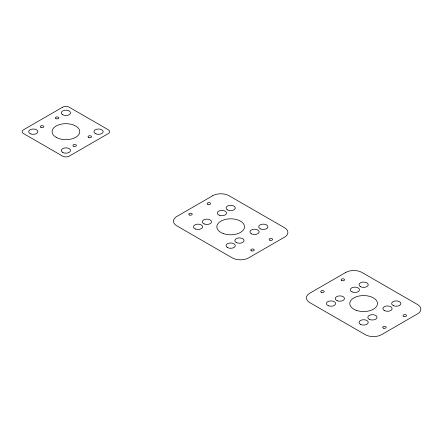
<?xml version="1.0" encoding="UTF-8"?>
<svg xmlns="http://www.w3.org/2000/svg" width="443" height="443" viewBox="0 0 443 443"><rect width="100%" height="100%" fill="white"/><g stroke="black" fill="none" stroke-linecap="round" stroke-linejoin="round"><path stroke-width="0.66" d="M62.651 107.184L23.501 129.793A4.613 2.664 0 0 0 23.501 133.559L62.651 156.163A4.613 2.664 0 0 0 69.18 156.163L108.33 133.559A4.613 2.664 0 0 0 108.33 129.793L69.18 107.184A4.613 2.664 0 0 0 62.651 107.184M212.74 195.723L176.846 216.439A11.535 6.662 0 0 0 176.846 225.858L232.315 257.881A11.535 6.662 0 0 0 248.628 257.881L284.517 237.16A11.535 6.662 0 0 0 284.517 227.741L229.053 195.723A11.535 6.662 0 0 0 212.74 195.723M345.69 272.484L309.801 293.2A11.535 6.662 0 0 0 309.801 302.619L365.27 334.642A11.535 6.662 0 0 0 381.584 334.642L417.472 313.921A11.535 6.662 0 0 0 417.472 304.502L362.003 272.484A11.535 6.662 0 0 0 345.69 272.484M62.74 114.77A4.613 2.664 0 0 0 70.404 113.458A4.613 2.664 0 0 0 64.606 110.285A4.613 2.664 0 0 0 62.74 114.77M30.927 133.963A4.613 2.664 0 0 0 37.904 131.709A4.613 2.664 0 0 0 31.038 129.35A4.613 2.664 0 0 0 30.927 133.963M95.954 133.88A4.613 2.664 0 0 0 103.147 131.87A4.613 2.664 0 0 0 96.535 129.278A4.613 2.664 0 0 0 95.954 133.88M62.917 152.536A4.613 2.664 0 0 0 70.454 150.997A4.613 2.664 0 0 0 64.379 148.001A4.613 2.664 0 0 0 62.917 152.536M189.554 215.038A1.728 0.997 0 0 0 192.24 214.268A1.728 0.997 0 0 0 189.737 213.31A1.728 0.997 0 0 0 189.554 215.038M227.685 247.665A4.613 2.664 0 0 0 235.216 246.125A4.613 2.664 0 0 0 229.142 243.124A4.613 2.664 0 0 0 227.685 247.665M227.508 209.899A4.613 2.664 0 0 0 235.167 208.587A4.613 2.664 0 0 0 229.369 205.408A4.613 2.664 0 0 0 227.508 209.899M195.695 229.092A4.613 2.664 0 0 0 202.667 226.838A4.613 2.664 0 0 0 195.8 224.479A4.613 2.664 0 0 0 195.695 229.092M260.717 229.003A4.613 2.664 0 0 0 267.91 226.993A4.613 2.664 0 0 0 261.298 224.402A4.613 2.664 0 0 0 260.717 229.003M207.894 204.433A1.728 0.997 0 0 0 210.591 203.68A1.728 0.997 0 0 0 208.11 202.711A1.728 0.997 0 0 0 207.894 204.433M269.925 240.244A1.728 0.997 0 0 0 272.583 239.441A1.728 0.997 0 0 0 270.053 238.511A1.728 0.997 0 0 0 269.925 240.244M251.486 250.804A1.728 0.997 0 0 0 254.221 250.096A1.728 0.997 0 0 0 251.796 249.082A1.728 0.997 0 0 0 251.486 250.804M219.185 215.176A4.613 2.664 0 0 0 226.5 213.316A4.613 2.664 0 0 0 220.06 210.586A4.613 2.664 0 0 0 219.185 215.176M204.195 223.942A4.613 2.664 0 0 0 211.499 222.065A4.613 2.664 0 0 0 205.031 219.357A4.613 2.664 0 0 0 204.195 223.942M236.208 242.471A4.613 2.664 0 0 0 243.916 241.247A4.613 2.664 0 0 0 238.229 238.007A4.613 2.664 0 0 0 236.208 242.471M251.552 233.893A4.613 2.664 0 0 0 259.077 232.342A4.613 2.664 0 0 0 252.986 229.358A4.613 2.664 0 0 0 251.552 233.893M40.961 127.385A1.728 0.997 0 0 0 43.763 126.776A1.728 0.997 0 0 0 41.448 125.679A1.728 0.997 0 0 0 40.961 127.385M73.604 146.229A1.728 0.997 0 0 0 76.395 145.597A1.728 0.997 0 0 0 74.059 144.518A1.728 0.997 0 0 0 73.604 146.229M88.882 137.596A1.728 0.997 0 0 0 91.507 136.754A1.728 0.997 0 0 0 88.932 135.863A1.728 0.997 0 0 0 88.882 137.596M55.94 118.613A1.728 0.997 0 0 0 58.825 118.148A1.728 0.997 0 0 0 56.682 116.941A1.728 0.997 0 0 0 55.94 118.613M56.239 137.391A13.844 7.991 0 0 0 79.325 133.659A13.844 7.991 0 0 0 62.186 123.979A13.844 7.991 0 0 0 56.239 137.391M223.726 233.71A13.844 7.991 0 0 0 244.525 226.822A13.844 7.991 0 0 0 223.798 219.866A13.844 7.991 0 0 0 223.726 233.71M341.869 280.607A1.728 0.997 0 0 0 344.565 279.854A1.728 0.997 0 0 0 342.085 278.88A1.728 0.997 0 0 0 341.869 280.607M369.163 319.231A4.613 2.664 0 0 0 376.871 318.008A4.613 2.664 0 0 0 371.179 314.768A4.613 2.664 0 0 0 369.163 319.231M360.641 324.426A4.613 2.664 0 0 0 368.172 322.886A4.613 2.664 0 0 0 362.097 319.885A4.613 2.664 0 0 0 360.641 324.426M360.464 286.66A4.613 2.664 0 0 0 368.122 285.347A4.613 2.664 0 0 0 362.324 282.169A4.613 2.664 0 0 0 360.464 286.66M328.651 305.853A4.613 2.664 0 0 0 335.622 303.599A4.613 2.664 0 0 0 328.756 301.24A4.613 2.664 0 0 0 328.651 305.853M356.681 310.471A13.844 7.991 0 0 0 377.48 303.582A13.844 7.991 0 0 0 356.748 296.627A13.844 7.991 0 0 0 356.681 310.471M352.141 291.937A4.613 2.664 0 0 0 359.456 290.076A4.613 2.664 0 0 0 353.01 287.346A4.613 2.664 0 0 0 352.141 291.937M383.422 328.152A1.728 0.997 0 0 0 386.158 327.449A1.728 0.997 0 0 0 383.732 326.43A1.728 0.997 0 0 0 383.422 328.152M393.672 305.764A4.613 2.664 0 0 0 400.865 303.754A4.613 2.664 0 0 0 394.253 301.162A4.613 2.664 0 0 0 393.672 305.764M403.9 316.413A1.728 0.997 0 0 0 406.558 315.615A1.728 0.997 0 0 0 404.027 314.685A1.728 0.997 0 0 0 403.9 316.413M321.491 292.386A1.728 0.997 0 0 0 324.171 291.616A1.728 0.997 0 0 0 321.673 290.658A1.728 0.997 0 0 0 321.491 292.386M337.151 300.703A4.613 2.664 0 0 0 344.455 298.826A4.613 2.664 0 0 0 337.987 296.118A4.613 2.664 0 0 0 337.151 300.703M384.507 310.654A4.613 2.664 0 0 0 392.033 309.103A4.613 2.664 0 0 0 385.942 306.113A4.613 2.664 0 0 0 384.507 310.654"/></g></svg>
